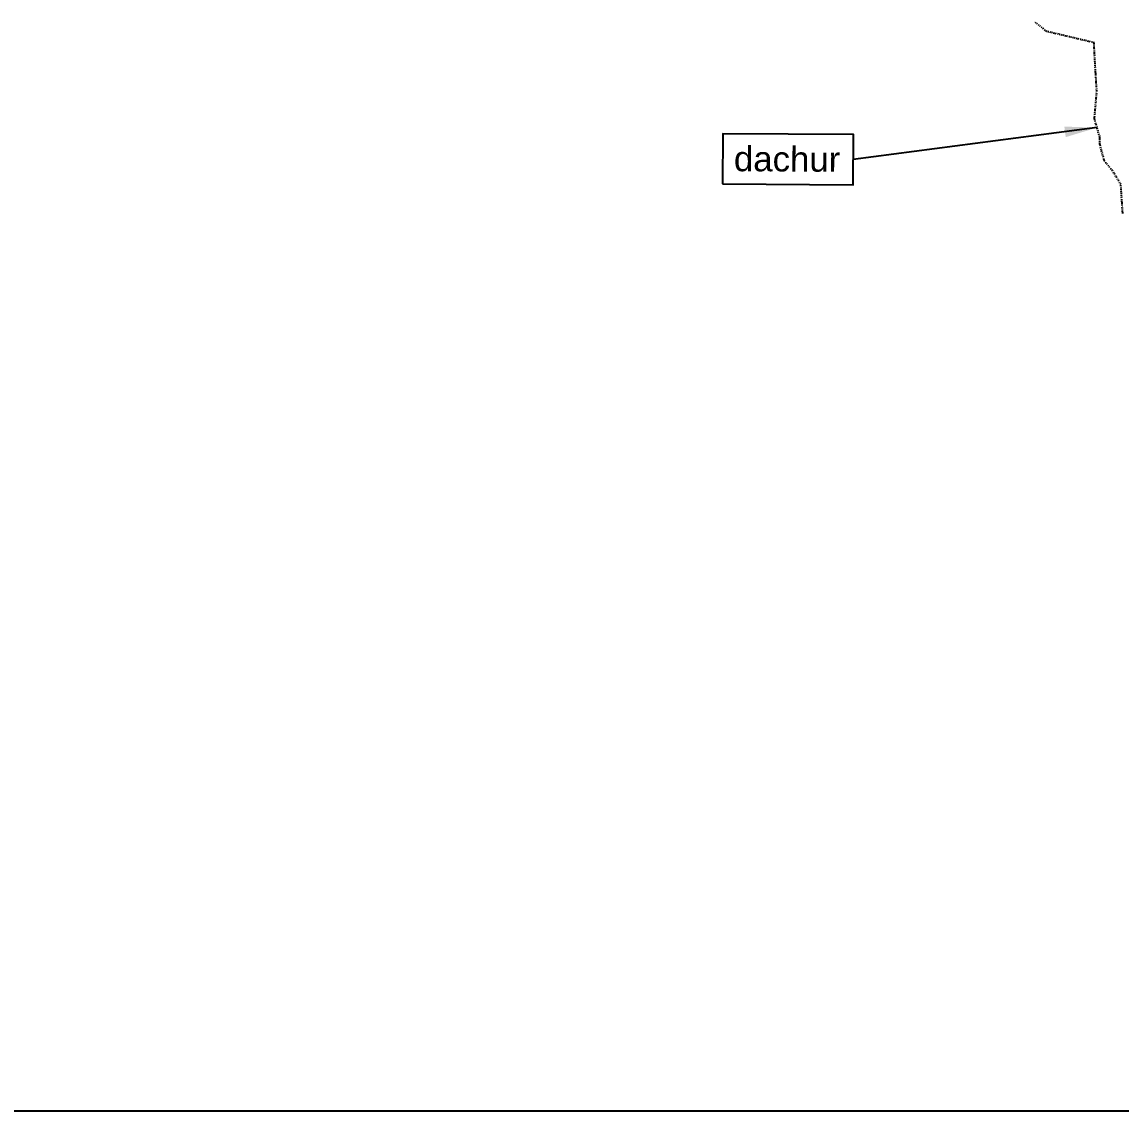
# Model space of a CAD drawing. Header units: inches. Extents: x 304037 to 460575, y 1453943 to 1639883.
# Drawn here: x 335053 to 341852, y 1581572 to 1588310 of the extents above; entities that cross this region are included whole.
import ezdxf

# ---------------------------------------------------------------- set-up
doc = ezdxf.new("R2010")
doc.units = ezdxf.units.IN
doc.header["$MEASUREMENT"] = 0
doc.linetypes.add('BORDER', pattern=[1.75, 0.5, -0.25, 0.5, -0.25, 0, -0.25])
doc.layers.add('SQUAREWELL', color=5, linetype='Continuous')
doc.layers.add('WATER_BODY', color=4, linetype='Continuous')
doc.layers.add('VILL_BOUNDARY', color=6, linetype='BORDER', lineweight=30)
doc.styles.get("Standard").update_dxf_attribs({"font": 'arial.ttf'})
doc.dimstyles.new('30M', dxfattribs={"dimtxt": 0.18, "dimasz": 200, "dimexe": 0.18, "dimexo": 0.0625, "dimgap": 0.09, "dimtad": 0, "dimtih": 1, "dimtoh": 1, "dimdec": 4, "dimzin": 0, "dimdsep": 46, "dimtxsty": 'Standard', "dimcen": 0.09, "dimadec": 0, "dimazin": 0, "dimtfac": 1, "dimtdec": 4, "dimtofl": 0, "dimtmove": 0, "dimatfit": 3, "dimfxl": 0, "dimtolj": 1, "dimtzin": 0, "dimarcsym": 0})

# ---------------------------------------------------------------- blocks, each defined once
blk = doc.blocks.new('DACHURU')
at = {"layer": 'VILL_BOUNDARY', "lineweight": -3}
blk.add_lwpolyline([(1938.79, 294.04), (1937.86, 307.16), (1934.01, 313.4), (1930.36, 317.69), (1928.19, 325.58), (1928.19, 328.76), (1925.77, 336.8), (1926.76, 349.29), (1925.62, 366.43), (1925.42, 371.21), (1903.93, 376.2), (1898.4, 380.54)], dxfattribs=at)

msp = doc.modelspace()

# ---------------------------------------------------------------- linework, layer by layer
at = {"color": 0}
msp.add_lwpolyline([(310653.5, 1581572.4), (310653.5, 1609947.6), (351372, 1609947.6), (351372, 1581572.4)], close=True, dxfattribs=at)
at = {"layer": 'SQUAREWELL'}
msp.add_lwpolyline([(339387, 1587308), (340195, 1587303), (340196.9, 1587613.8), (339388.9, 1587618.7)], close=True, dxfattribs=at)

# ---------------------------------------------------------------- block references
at = {"layer": 'WATER_BODY', "xscale": 13.67202502436796, "yscale": 13.67202502433065, "zscale": 13.67202502438499, "rotation": 359.6973965392478}
msp.add_blockref('DACHURU', (315334.9, 1583245.7), dxfattribs=at)

# ---------------------------------------------------------------- texts
at = {"layer": 'SQUAREWELL', "color": 1, "linetype": 'ByBlock'}
msp.add_text('dachur', height=154.11, rotation=359.65086, dxfattribs=at).set_placement((339457.2, 1587387.1))

# ---------------------------------------------------------------- leaders
msp.add_leader([(341704.2, 1587656.3), (340195.9, 1587458.4)], dimstyle='30M', override={"dimgap": 0.09, "dimtad": 0})

doc.saveas('drawing.dxf')
